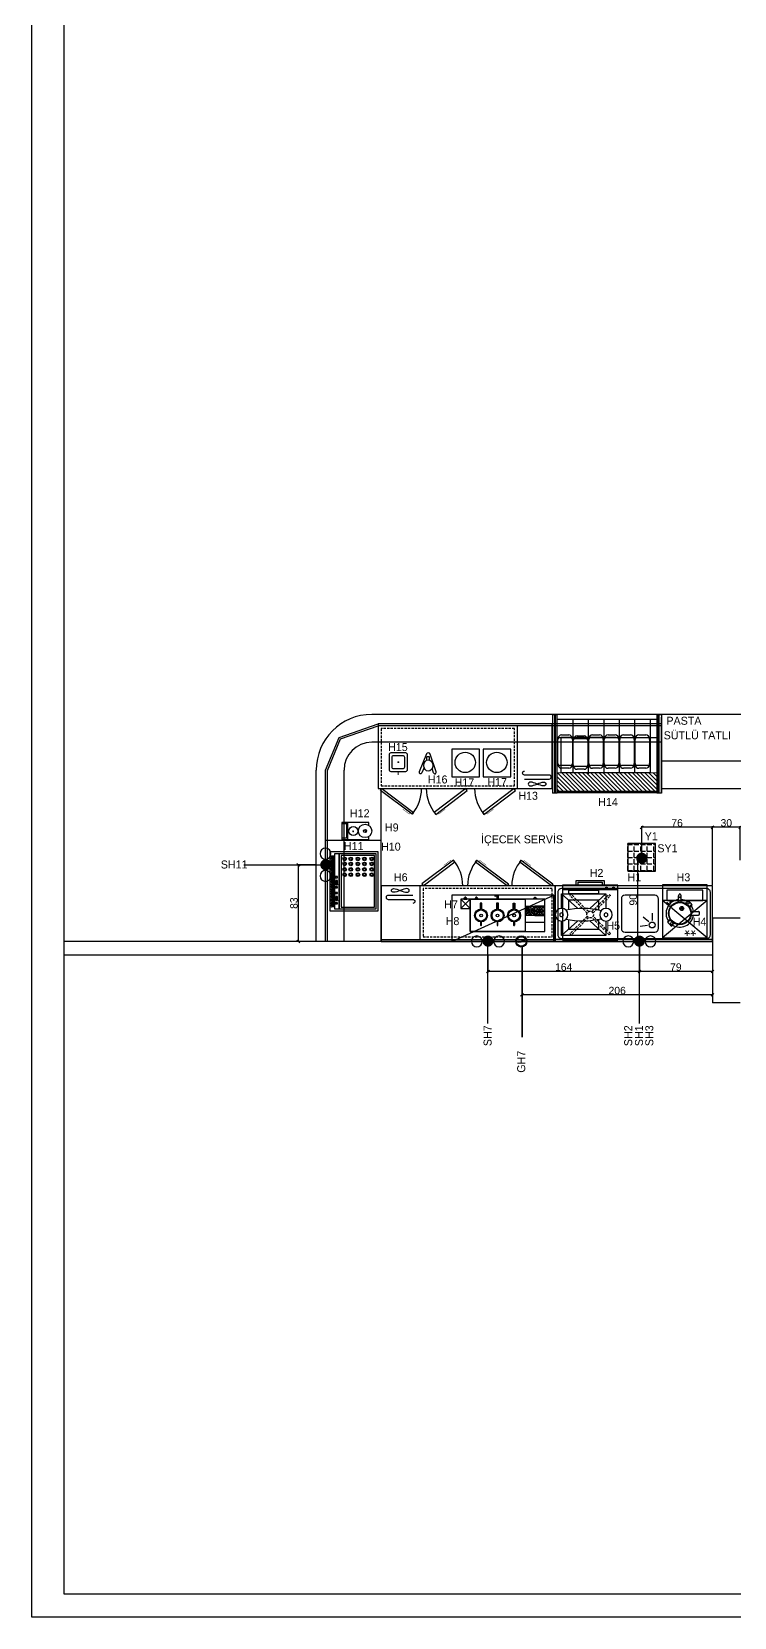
# Model space of a CAD drawing. Header units: millimetres. Extents: x 63882 to 85892, y -58394 to -53173.
# Drawn here: x 72487 to 73246, y -56094 to -54382 of the extents above; entities that cross this region are included whole.
import ezdxf
from ezdxf.enums import TextEntityAlignment as Align

# ---------------------------------------------------------------- set-up
doc = ezdxf.new("R2010")
doc.units = ezdxf.units.MM
doc.header["$LTSCALE"] = 5
doc.linetypes.add('DASHDOT', pattern=[25.4, 12.7, -6.35, 0, -6.35])
doc.linetypes.add('DASHED', pattern=[0.75, 0.5, -0.25])
for name, color, linetype in [('CAM', 4, 'Continuous'), ('Kıtc-002 Çizgi', 7, 'Continuous'), ('MAK', 1, 'Continuous'), ('OLCU', 8, 'Continuous'), ('S2000-002 Çizgi', 7, 'Continuous'), ('S2000-019 Su Tes İşaretler', 5, 'Continuous'), ('S2000-024 Gaz Tes İşaretler', 3, 'Continuous'), ('S2000-025 Antet', 7, 'Continuous'), ('SIH', 4, 'Continuous'), ('SU', 152, 'Continuous'), ('wall', 4, 'Continuous')]:
    doc.layers.add(name, color=color, linetype=linetype)
for name, color, linetype, lineweight in [('ELK', 1, 'Continuous', 35), ('GAZ', 200, 'Continuous', 25), ('t_makine', 177, 'Continuous', 18)]:
    doc.layers.add(name, color=color, linetype=linetype, lineweight=lineweight)
doc.styles.get("Standard").update_dxf_attribs({"font": 'arial.ttf'})
doc.styles.add('TAKSİM', font='GOTHIC.TTF', dxfattribs={"height": 20})
doc.dimstyles.new('OLCU50', dxfattribs={"dimtxt": 8, "dimasz": 3, "dimexe": 1.25, "dimexo": 0.625, "dimtad": 1, "dimdec": 0, "dimtxsty": 'Standard', "dimblk": 'OBLIQUE', "dimcen": 2.5, "dimclrd": 256, "dimclre": 251, "dimclrt": 25, "dimadec": 0, "dimazin": 0, "dimtfac": 1, "dimtdec": 0, "dimtmove": 0, "dimatfit": 3, "dimldrblk": 'OBLIQUE', "dimfxl": 1, "dimarcsym": 0})

# ---------------------------------------------------------------- blocks, each defined once
blk = doc.blocks.new('A$C750058B0')
at = {"layer": 'S2000-002 Çizgi'}
blk.add_line((233, 95.8), (45, 95.8), dxfattribs=at)
for points in [[(233, 27.8), (233, 97.8), (45, 97.8), (45, 27.8)], [(223.6, 30.8), (222.1, 31), (220.4, 31.5), (218.5, 32.1), (216.6, 32.8), (214.6, 33.6), (212.8, 34.2), (211.1, 34.7), (209.6, 34.8), (208.5, 34.7), (207.7, 34.2), (207.2, 33.6), (207, 32.8), (207.2, 32.1), (207.7, 31.5), (208.5, 31), (209.6, 30.8), (211.1, 31), (212.8, 31.5), (214.6, 32.1), (216.6, 32.8), (218.5, 33.6), (220.4, 34.2), (222.1, 34.7), (223.6, 34.8), (224.7, 34.7), (225.5, 34.2), (226, 33.6), (226.2, 32.8), (226, 32.1), (225.5, 31.5), (224.7, 31)], [(81.7, 0.2), (47.5, 25.8), (49, 27.8), (83.2, 2.2)], [(107.1, 0), (141.2, 25.8), (139.6, 27.8), (105.5, 2)], [(159.2, 0), (193.3, 25.8), (191.8, 27.8), (157.7, 2)]]:
    blk.add_lwpolyline(points, close=True, dxfattribs=at)
at = {"layer": 'S2000-002 Çizgi', "linetype": 'DASHED'}
blk.add_lwpolyline([(192, 92.8), (48, 92.8), (48, 30.8), (192, 30.8)], close=True, dxfattribs=at)
at = {"layer": 'S2000-002 Çizgi'}
blk.add_lwpolyline([(195, 95.8), (195, 27.8)], dxfattribs=at)
for points in [[(229.7, 42.5), (203, 42.5, -1), (203, 46.8)], [(203, 38.2), (229.7, 38.2, 1), (229.7, 42.5)]]:
    blk.add_lwpolyline(points, format="xyb", dxfattribs=at)
at = {"layer": 'S2000-002 Çizgi', "const_width": 0.428}
for points in [[(79.4, 1.8), (78.4, 0.5), (72.8, 4.7), (71.3, 5.8)], [(109.3, 1.7), (110.3, 0.4), (115.9, 4.6), (117.4, 5.7)], [(161.5, 1.7), (162.5, 0.4), (168.1, 4.6), (169.6, 5.7)]]:
    blk.add_lwpolyline(points, dxfattribs=at)
at = {"layer": 'S2000-002 Çizgi'}
for centre, start, end in [((49, 27.8), 319.755, 0), ((139.6, 27.8), 180, 220.5092), ((191.8, 27.8), 180, 220.5092)]:
    blk.add_arc(centre, 42.7, start, end, dxfattribs=at)
blk = doc.blocks.new('A$C521B02A0')
at = {"layer": 'S2000-002 Çizgi'}
blk.add_line((6.6, 10), (10.6, 10), dxfattribs=at)
for points in [[(0, 64), (0, 10), (60, 10), (60, 64)], [(0, 64), (0, 5), (60, 5), (60, 64)], [(3, 10), (6.6, 10), (6.6, 8.5), (3, 8.5)], [(4, 8.5), (5.4, 8.5), (5.4, 7.1), (4, 7.1)], [(10.6, 10), (14.3, 10), (14.3, 8.5), (10.6, 8.5)], [(11.6, 8.5), (13.1, 8.5), (13.1, 7.1), (11.6, 7.1)], [(45, 0), (15, 0), (15, 5), (45, 5)], [(43, 2), (17, 2), (17, 5), (43, 5)]]:
    blk.add_lwpolyline(points, close=True, dxfattribs=at)
at = {"layer": 'S2000-002 Çizgi', "linetype": 'DASHED'}
for points in [[(8.1, 57.4), (9.5, 58.8)], [(8.1, 57.4), (26.8, 38.7)], [(9.5, 58.8), (28.2, 40.1)], [(31.9, 40.2), (50.5, 58.8)], [(33.3, 38.8), (51.9, 57.4)], [(50.5, 58.8), (51.9, 57.4)], [(26.7, 35.1), (8.1, 16.4)], [(33.2, 35.2), (51.9, 16.4)], [(28.1, 33.6), (9.5, 15)], [(31.8, 33.7), (50.5, 15)], [(9.5, 15), (8.1, 16.4)], [(50.5, 15), (51.9, 16.4)]]:
    blk.add_lwpolyline(points, dxfattribs=at)
blk.add_circle((30, 36.9), 3.63, dxfattribs=at)
blk = doc.blocks.new('A$C284A1887')
at = {"layer": 'S2000-002 Çizgi'}
blk.add_line((0, 2), (188, 2), dxfattribs=at)
for points in [[(78.2, 87.8), (44.1, 62), (45.6, 60), (79.7, 85.8)], [(103.6, 87.7), (137.8, 62.1), (136.2, 60), (102, 85.6)], [(151.3, 87.7), (185.5, 62.1), (184, 60), (149.8, 85.6)], [(0, 60), (0, 0), (188, 0), (188, 60)], [(13.9, 57), (15.3, 56.8), (17, 56.3), (18.9, 55.7), (20.8, 55), (22.8, 54.2), (24.6, 53.6), (26.3, 53.1), (27.8, 53), (28.9, 53.1), (29.8, 53.6), (30.3, 54.2), (30.4, 55), (30.3, 55.7), (29.8, 56.3), (28.9, 56.8), (27.8, 57), (26.3, 56.8), (24.6, 56.3), (22.8, 55.7), (20.8, 55), (18.9, 54.2), (17, 53.6), (15.3, 53.1), (13.9, 53), (12.7, 53.1), (11.9, 53.6), (11.4, 54.2), (11.2, 55), (11.4, 55.7), (11.9, 56.3), (12.7, 56.8)]]:
    blk.add_lwpolyline(points, close=True, dxfattribs=at)
at = {"layer": 'S2000-002 Çizgi', "const_width": 0.428}
for points in [[(75.9, 86.1), (74.9, 87.4), (69.3, 83.2), (67.9, 82.1)], [(105.8, 86), (106.8, 87.3), (112.4, 83.1), (113.9, 82)], [(153.6, 86), (154.6, 87.3), (160.2, 83.1), (161.7, 82)]]:
    blk.add_lwpolyline(points, dxfattribs=at)
at = {"layer": 'S2000-002 Çizgi'}
blk.add_lwpolyline([(42.4, 2), (42.4, 60)], dxfattribs=at)
at = {"layer": 'S2000-002 Çizgi', "linetype": 'DASHED'}
blk.add_lwpolyline([(45.4, 5), (185, 5), (185, 57), (45.4, 57)], close=True, dxfattribs=at)
at = {"layer": 'S2000-002 Çizgi'}
for points in [[(34.4, 49.7), (7.7, 49.7, 1), (7.7, 45.3)], [(7.7, 45.3), (34.4, 45.3, -1), (34.4, 41)]]:
    blk.add_lwpolyline(points, format="xyb", dxfattribs=at)
for centre, start, end in [((45.6, 60), 0, 40.5092), ((136.2, 60), 139.755, 180), ((184, 60), 139.755, 180)]:
    blk.add_arc(centre, 42.7, start, end, dxfattribs=at)
blk = doc.blocks.new('A$C3C3A6592')
at = {"layer": 'S2000-002 Çizgi'}
for points in [[(0, 57), (48.3, 16.9)], [(0, 16.9), (48.3, 57)], [(0, 16.9), (48.3, 16.9)]]:
    blk.add_lwpolyline(points, dxfattribs=at)
for points in [[(0, 0), (48.3, 0), (48.3, 57), (0, 57)], [(4.6, 5.6), (43.7, 5.6), (43.7, 16.9), (4.6, 16.9)]]:
    blk.add_lwpolyline(points, close=True, dxfattribs=at)
blk.add_text('**', height=12, dxfattribs=at).set_placement((11.9, 43))
blk = doc.blocks.new('A$C664B4501')
at = {"layer": 'S2000-002 Çizgi'}
for p, q in [((31, 6.3), (35.4, 8.2)), ((48.3, 6.3), (52.6, 8.2))]:
    blk.add_line(p, q, dxfattribs=at)
for points in [[(0, 0), (63.5, 0), (63.5, 52), (0, 52)], [(2, 10), (61.5, 10), (61.5, 50), (2, 50)], [(4, 48), (4, 12), (59.5, 12), (59.5, 48)], [(2, 5), (61.5, 5), (61.5, 10), (2, 10)], [(26.6, 6.1), (27.8, 6.1), (27.8, 8.2), (26.6, 8.2)], [(31, 6.3), (35.4, 6.3), (35.4, 8.2), (31, 8.2)], [(37.7, 6.1), (38.8, 6.1), (38.8, 8.2), (37.7, 8.2)], [(43.8, 6.1), (45, 6.1), (45, 8.2), (43.8, 8.2)], [(48.3, 6.3), (52.6, 6.3), (52.6, 8.2), (48.3, 8.2)], [(54.9, 6.1), (56.1, 6.1), (56.1, 8.2), (54.9, 8.2)]]:
    blk.add_lwpolyline(points, close=True, dxfattribs=at)
for points, const_width in [([(6.5, 43.3), (5.9, 42.4)], 0.5), ([(6.5, 35.4), (5.9, 34.5)], 0.5), ([(11.9, 43.3), (11.3, 42.4)], 0.5), ([(11.9, 35.4), (11.3, 34.5)], 0.5), ([(17.9, 43.3), (17.3, 42.4)], 0.5), ([(17.9, 35.4), (17.3, 34.5)], 0.5), ([(23.6, 43.3), (23, 42.4)], 0.5), ([(23.6, 35.4), (23, 34.5)], 0.5), ([(6.5, 28.5), (5.9, 27.6)], 0.5), ([(6.5, 20.7), (5.9, 19.8)], 0.5), ([(11.9, 28.5), (11.3, 27.6)], 0.5), ([(11.9, 20.7), (11.3, 19.8)], 0.5), ([(17.9, 28.5), (17.3, 27.6)], 0.5), ([(17.9, 20.7), (17.3, 19.8)], 0.5), ([(23.6, 28.5), (23, 27.6)], 0.5), ([(23.6, 20.7), (23, 19.8)], 0.5), ([(6.5, 14.1), (5.9, 13.2)], 0.5), ([(11.9, 14.1), (11.3, 13.2)], 0.5), ([(17.9, 14.1), (17.3, 13.2)], 0.5), ([(23.6, 14.1), (23, 13.2)], 0.5), ([(26.6, 7.5), (27.8, 7.5)], 0.5), ([(33.2, 5), (33.2, 1.5)], 1), ([(37.7, 7.5), (38.8, 7.5)], 0.5), ([(43.8, 7.5), (45, 7.5)], 0.5), ([(50.5, 5), (50.5, 1.5)], 1), ([(54.9, 7.5), (56.1, 7.5)], 0.5)]:
    blk.add_lwpolyline(points, dxfattribs=dict(at, const_width=const_width))
for points in [[(4.3, 1.8), (4.3, 5)], [(5.9, 5), (5.9, 1.8)], [(6.9, 1.8), (6.9, 5)], [(8.6, 5), (8.6, 1.8)], [(9.6, 1.8), (9.6, 5)], [(11.3, 5), (11.3, 1.8)], [(12.3, 1.8), (12.3, 5)], [(14, 5), (14, 1.8)], [(15, 1.8), (15, 5)], [(16.6, 5), (16.6, 1.8)], [(17.6, 1.8), (17.6, 5)], [(19.3, 5), (19.3, 1.8)], [(20.3, 1.8), (20.3, 5)], [(22, 5), (22, 1.8)], [(23, 1.8), (23, 5)], [(24.7, 5), (24.7, 1.8)], [(25.7, 1.8), (25.7, 5)], [(27.3, 5), (27.3, 1.8)], [(28.3, 1.8), (28.3, 5)], [(30, 5), (30, 1.8)], [(31, 1.8), (31, 5)], [(32.7, 5), (32.7, 1.8)], [(33.7, 1.8), (33.7, 5)], [(35.4, 5), (35.4, 1.8)], [(36.4, 1.8), (36.4, 5)], [(38, 5), (38, 1.8)], [(39, 1.8), (39, 5)], [(40.7, 5), (40.7, 1.8)], [(41.7, 1.8), (41.7, 5)], [(43.4, 5), (43.4, 1.8)], [(44.4, 1.8), (44.4, 5)], [(46.1, 5), (46.1, 1.8)], [(47.1, 1.8), (47.1, 5)], [(48.7, 5), (48.7, 1.8)], [(49.7, 1.8), (49.7, 5)], [(51.4, 5), (51.4, 1.8)], [(52.4, 1.8), (52.4, 5)], [(54.1, 5), (54.1, 1.8)], [(55.1, 1.8), (55.1, 5)], [(56.8, 5), (56.8, 1.8)], [(57.8, 1.8), (57.8, 5)], [(59.4, 5), (59.4, 1.8)]]:
    blk.add_lwpolyline(points, dxfattribs=at)
for centre, radius in [((7.5, 45.1), 1.98), ((7.5, 37.2), 1.98), ((7.5, 45.1), 1.24), ((7.5, 37.2), 1.24), ((13, 45.1), 1.98), ((13, 37.2), 1.98), ((13, 45.1), 1.24), ((13, 37.2), 1.24), ((18.9, 45.1), 1.98), ((18.9, 37.2), 1.98), ((18.9, 45.1), 1.24), ((18.9, 37.2), 1.24), ((24.7, 45.1), 1.98), ((24.7, 37.2), 1.98), ((24.7, 45.1), 1.24), ((24.7, 37.2), 1.24), ((7.5, 30.2), 1.98), ((7.5, 22.5), 1.98), ((7.5, 15.9), 1.98), ((7.5, 30.2), 1.24), ((7.5, 22.5), 1.24), ((13, 30.2), 1.98), ((13, 22.5), 1.98), ((13, 15.9), 1.98), ((13, 30.2), 1.24), ((13, 22.5), 1.24), ((18.9, 30.2), 1.98), ((18.9, 22.5), 1.98), ((18.9, 15.9), 1.98), ((18.9, 30.2), 1.24), ((18.9, 22.5), 1.24), ((24.7, 30.2), 1.98), ((24.7, 22.5), 1.98), ((24.7, 15.9), 1.98), ((24.7, 30.2), 1.24), ((24.7, 22.5), 1.24), ((7.5, 15.9), 1.24), ((13, 15.9), 1.24), ((18.9, 15.9), 1.24), ((24.7, 15.9), 1.24)]:
    blk.add_circle(centre, radius, dxfattribs=at)
for centre in [(5.1, 1.8), (7.8, 1.8), (10.4, 1.8), (13.1, 1.8), (15.8, 1.8), (18.5, 1.8), (21.1, 1.8), (23.8, 1.8), (26.5, 1.8), (29.2, 1.8), (31.8, 1.8), (34.5, 1.8), (37.2, 1.8), (39.9, 1.8), (42.5, 1.8), (45.2, 1.8), (47.9, 1.8), (50.6, 1.8), (53.2, 1.8), (55.9, 1.8), (58.6, 1.8)]:
    blk.add_arc(centre, 0.837, 180, 0, dxfattribs=at)
blk = doc.blocks.new('A$C0D0247C1')
at = {"layer": 'Kıtc-002 Çizgi'}
for points in [[(2, 0), (18, 0, 0.414214), (20, 2), (20, 18, 0.414214), (18, 20), (2, 20, 0.414214), (0, 18), (0, 2, 0.414214)], [(5, 3), (15, 3, 0.414214), (17, 5), (17, 15, 0.414214), (15, 17), (5, 17, 0.414214), (3, 15), (3, 5, 0.414214)]]:
    blk.add_lwpolyline(points, format="xyb", close=True, dxfattribs=at)
at = {"layer": 'Kıtc-002 Çizgi', "const_width": 1}
blk.add_lwpolyline([(9.5, 10.1, 1), (10.5, 10.1, 1)], format="xyb", close=True, dxfattribs=at)
blk.add_lwpolyline([(20, 10), (23.9, 10)], dxfattribs=at)
blk = doc.blocks.new('A$C2B7B2AEF')
at = {"layer": 'S2000-002 Çizgi'}
for p, q in [((8.5, 31.8), (5.6, 34.6)), ((23.4, 33.5), (25.1, 35.8)), ((24.4, 32.7), (26.1, 35)), ((26.1, 35.4), (25.6, 35.8)), ((1.5, 29.6), (1.2, 29.9)), ((2.5, 30.7), (1.5, 29.6)), ((4.4, 29.1), (3.4, 27.8)), ((4, 27.2), (3.4, 27.8)), ((7.9, 31.5), (5.1, 34.2)), ((25.7, 31.4), (26.7, 32.2)), ((27.1, 22.6), (33.7, 22.6)), ((27.1, 20), (33.7, 20)), ((27.6, 28.9), (28.7, 29.7)), ((12.9, 9.1), (12.9, 1.3)), ((14.2, 0), (15.5, 0)), ((16.8, 9.1), (16.8, 1.3)), ((21.2, 10.7), (24.1, 8)), ((21.8, 11.1), (24.6, 8.4)), ((25.3, 13.5), (26.3, 14.8)), ((25.6, 15.4), (26.3, 14.8)), ((27.2, 11.9), (28.1, 13)), ((28.1, 13), (28.5, 12.6))]:
    blk.add_line(p, q, dxfattribs=at)
for centre, radius in [((3.5, 30), 1.28), ((14.8, 21.3), 12.3), ((14.8, 21.3), 11.7), ((20, 19.2), 2.18), ((20, 19.2), 0.896), ((26.1, 12.6), 1.28)]:
    blk.add_circle(centre, radius, dxfattribs=at)
for centre, radius, start, end in [((14.8, 21.3), 16.2, 124.8183, 147.6606), ((14.8, 21.3), 14.9, 4.9348, 123.8208), ((25.4, 35.6), 0.32, 52.57, 142.57), ((25.9, 35.2), 0.32, 322.57, 52.57), ((14.8, 21.3), 14.9, 146.7276, 262.5863), ((14.8, 21.3), 16.2, 31.2104, 42.5747), ((14.8, 21.3), 14.9, 326.7276, 355.0652), ((32.3, 21.3), 0.64, 129.4184, 230.5816), ((34.2, 19), 3.62, 98.2247, 129.4184), ((34.2, 23.6), 3.62, 230.5816, 261.7753), ((33.2, 19), 3.62, 50.5816, 81.7753), ((33.2, 23.6), 3.62, 278.2247, 309.4184), ((35.1, 21.3), 0.64, 309.4184, 50.5816), ((14.2, 1.3), 1.28, 180, 270), ((15.5, 1.3), 1.28, 270, 0), ((14.8, 21.3), 14.9, 277.4137, 303.8208), ((14.8, 21.3), 16.2, 304.8183, 327.6606)]:
    blk.add_arc(centre, radius, start, end, dxfattribs=at)
blk = doc.blocks.new('A$C7D36761A')
at = {"layer": 'S2000-002 Çizgi'}
for points in [[(0, 20.5), (6.6, 1.2, 0.691141), (10.4, 1.1), (18.3, 20.3)], [(2.8, 21.4), (4.5, 16.8, 0.691141)]]:
    blk.add_lwpolyline(points, format="xyb", dxfattribs=at)
for points in [[(13.1, 15.7), (15.5, 21.4)], [(7.1, 7.7), (7.1, 4.4)], [(7.1, 4.4), (10.1, 4.4)], [(10.1, 7.7), (10.1, 4.4)]]:
    blk.add_lwpolyline(points, dxfattribs=at)
for centre, start, end in [((1.4, 21), 18.9768, 198.9768), ((16.9, 20.9), 337.5765, 157.5765)]:
    blk.add_arc(centre, 1.5, start, end, dxfattribs=at)
blk.add_ellipse((8.6, 13.6), major_axis=(0, -6.18), ratio=0.781319, dxfattribs=at)
blk = doc.blocks.new('A$C1C4536AD')
at = {"layer": 'S2000-002 Çizgi'}
for points in [[(0, 29), (0, 0), (18.5, 0)], [(3.4, 29), (0, 29), (0, 26.8)], [(7.8, 24.8), (10.9, 24.9)], [(18.5, 26.9), (18.5, 29), (15.2, 29)], [(18.5, 0), (18.5, 29)], [(0, 5.8), (18.5, 5.8)], [(1.3, 0), (1.3, 4.8), (17, 4.8), (17, 0)]]:
    blk.add_lwpolyline(points, dxfattribs=at)
blk.add_lwpolyline([(0.3, 5.2), (1.3, 5.2), (1.3, 5.8), (0.3, 5.8)], close=True, dxfattribs=at)
at = {"layer": 'S2000-002 Çizgi', "const_width": 1}
blk.add_lwpolyline([(9.2, 12, 1), (10.2, 12, 1)], format="xyb", close=True, dxfattribs=at)
at = {"layer": 'S2000-002 Çizgi'}
for centre, radius in [((9.3, 24.9), 7.2), ((9.3, 24.9), 1.6), ((9.4, 12.2), 4.82)]:
    blk.add_circle(centre, radius, dxfattribs=at)
blk = doc.blocks.new('A$C0A5F233F')
at = {"layer": 'S2000-002 Çizgi'}
blk.add_lwpolyline([(0, 29.5), (5.3, 0), (34.8, 5.3), (29.5, 34.8), (0, 29.5)], dxfattribs=at)
blk.add_circle((17, 17.9), 11, dxfattribs=at)
blk = doc.blocks.new('A$C451D4DAD')
at = {"layer": 'S2000-002 Çizgi', "extrusion": (0, 0, -1)}
for p, q in [((6.8, 49), (54.8, 49)), ((6.8, 49), (24.1, 33.2)), ((6.8, 33.3), (6.8, 49)), ((14.8, 42.5), (46.8, 42.5)), ((14.8, 31.8), (14.8, 42.5)), ((54.8, 49), (37.7, 33.4)), ((46.8, 42.5), (46.8, 32.3)), ((54.8, 49), (54.8, 33.3)), ((24.1, 19.8), (6.8, 4)), ((6.8, 4), (6.8, 19.7)), ((14.8, 10.5), (14.8, 21.2)), ((37.7, 19.6), (54.8, 4)), ((46.8, 20.7), (46.8, 10.5)), ((54.8, 19.7), (54.8, 4)), ((54.8, 4), (6.8, 4)), ((46.8, 10.5), (14.8, 10.5)), ((14.8, 4), (46.8, 4)), ((14.8, 0), (14.8, 4)), ((46.8, 0), (14.8, 0)), ((46.8, 4), (46.8, 0))]:
    blk.add_line(p, q, dxfattribs=at)
for centre, radius in [((-6.8, 26.5), 6.8), ((-6.8, 26.5), 2), ((-54.8, 26.5), 6.8), ((-54.8, 26.5), 2)]:
    blk.add_circle(centre, radius, dxfattribs=at)
for centre, start, end in [((-32.1, -51.4), 76.1597, 102.3998), ((-32.1, 104.4), 257.6002, 283.8403)]:
    blk.add_arc(centre, 85, start, end, dxfattribs=at)
blk = doc.blocks.new('A$C2B3414BB')
at = {"layer": 'OLCU'}
for p, q in [((0, 4), (0, 11.6)), ((3, 13.6), (3, 2)), ((4, 15.6), (32, 15.6)), ((32, 0), (4, 0)), ((33, 13.6), (33, 2)), ((36, 11.6), (36, 4))]:
    blk.add_line(p, q, dxfattribs=at)
for centre, radius, start, end in [((4, 11.6), 4, 90, 180), ((4, 4), 4, 180, 270), ((5, 13.6), 2, 90, 180), ((5, 2), 2, 180, 270), ((31, 13.6), 2, 0, 90), ((31, 2), 2, 270, 0), ((32, 11.6), 4, 0, 90), ((32, 4), 4, 270, 0)]:
    blk.add_arc(centre, radius, start, end, dxfattribs=at)
blk = doc.blocks.new('A$C0F906DE9')
at = {"layer": 't_makine'}
h = blk.add_hatch(dxfattribs=at)
h.set_pattern_fill('ANSI31', color=0, angle=450, style=0)
h.set_pattern_definition([(135, (9778.302, -38781.8862), (-2.24506403, -2.24506403), [])])
h.paths.add_polyline_path([(112.6, 22), (112.6, 2), (5, 2), (5, 22)])
at = {"color": 0}
for p, q in [((0, 85), (0, 0)), ((22, 22), (22, 80)), ((38.6, 20.9), (38.6, 78.9)), ((55.5, 22), (55.5, 80)), ((72.2, 22), (72.2, 80)), ((88.8, 22), (88.8, 80)), ((105.8, 22), (105.8, 80)), ((105.8, 22), (105.8, 80)), ((113.6, 0), (113.6, 85)), ((117.6, 85), (117.6, 0)), ((117.6, 85), (117.6, 69)), ((117.6, 0), (117.6, 82))]:
    blk.add_line(p, q, dxfattribs=at)
at = {"layer": 'CAM', "color": 0}
for p, q in [((3, 0), (3, 85)), ((5, 0), (5, 85)), ((112.6, 85), (112.6, 0)), ((114.6, 85), (114.6, 0)), ((112.6, 2), (5, 2))]:
    blk.add_line(p, q, dxfattribs=at)
at = {"layer": 'MAK', "color": 0}
for p, q in [((0, 85), (5, 85)), ((0, 85), (0, 0)), ((2, 85), (2, 0)), ((5, 80), (112.6, 80)), ((112.6, 85), (117.6, 85)), ((117.6, 82), (117.6, 0)), ((8.9, 60), (113.6, 60)), ((5, 0), (0, 0)), ((112.6, 0.5), (5, 0.5)), ((117.6, 0), (112.6, 0))]:
    blk.add_line(p, q, dxfattribs=at)
at = {"layer": 'OLCU', "color": 0}
for p, q in [((5, 0), (5, 82)), ((68.7, 60), (8.9, 60)), ((8.9, 60), (8.9, 22)), ((104.7, 22), (8.9, 22))]:
    blk.add_line(p, q, dxfattribs=at)
at = {"layer": 't_makine', "color": 0, "extrusion": (5.76607e-07, 1.9077e-12, 1)}
blk.add_line((69.4, 22), (7.3, 22), dxfattribs=at)
at = {"layer": 't_makine', "color": 0}
blk.add_lwpolyline([(112.6, 22), (112.6, 2), (5, 2), (5, 22)], close=True, dxfattribs=at)
at = {"color": 0, "rotation": 270.0000000045857}
for p in [(5.7, 62.9), (22.3, 61.8), (39.1, 62.9), (55.8, 62.9), (72.5, 62.9), (89.1, 62.9)]:
    blk.add_blockref('A$C2B3414BB', p, dxfattribs=at)
blk = doc.blocks.new('A$C08847F1B')
at = {"layer": 'S2000-002 Çizgi'}
blk.add_lwpolyline([(0, 30.6), (30.6, 30.6), (30.6, 0), (0, 0), (0, 30.6)], dxfattribs=at)
blk.add_lwpolyline([(15.5, 29.5), (15.5, 23.4, -0.414214), (15.3, 23.2), (15.2, 23.2, -0.414214), (15, 23.4), (15, 29.5), (2.7, 29.5, 0.668179), (2.3, 28.6), (10.8, 20.1, -0.810443), (10.4, 19.8), (1.6, 28.6, 0.668179), (1, 28.4), (1, 15.5), (7.1, 15.5, -0.414214), (7.3, 15.3), (7.3, 15.2, -0.414214), (7.1, 15), (1, 15), (1, 2.7, 0.668179), (1.9, 2.3), (10.4, 10.8, -0.810443), (10.8, 10.4), (2, 1.6, 0.668179), (2.2, 1), (15, 1), (15, 7.1, -0.414214), (15.2, 7.3), (15.3, 7.3, -0.414214), (15.5, 7.1), (15.5, 1), (27.9, 1, 0.668179), (28.3, 1.9), (19.8, 10.4, -0.810443), (20.2, 10.8), (29, 2, 0.668179), (29.5, 2.2), (29.5, 15), (23.4, 15, -0.414214), (23.2, 15.2), (23.2, 15.3, -0.414214), (23.4, 15.5), (29.5, 15.5), (29.5, 28.4, 0.668179), (29, 28.6), (20.2, 19.8, -0.810443), (19.8, 20.1), (28.3, 28.6, 0.668179), (27.9, 29.5)], format="xyb", close=True, dxfattribs=at)
for radius in [10.8, 5.66, 2.6]:
    blk.add_circle((15.3, 15.8), radius, dxfattribs=at)
blk = doc.blocks.new('A$C0AAB4699')
at = {"layer": 'S2000-002 Çizgi'}
for points in [[(34.4, 14.8, -0.072213), (32.4, 14.8), (32.4, 8.5), (34.4, 8.5)], [(50.2, 8.5), (52.3, 8.5), (52.3, 14.8, -0.072213), (50.2, 14.8)], [(68.1, 8.5), (70.1, 8.5), (70.1, 14.8, -0.072213), (68.1, 14.8)]]:
    blk.add_hatch(color=256, dxfattribs=at).paths.add_polyline_path(points)
for p, q in [((81, 14.2), (91, 4.2)), ((91, 14.2), (81, 4.2))]:
    blk.add_line(p, q, dxfattribs=at)
for points in [[(0, 4.2), (81, 4.2), (81, 39.2), (0, 39.2)], [(0, 29.2), (21.5, 29.2), (21.5, 39.2), (0, 39.2)], [(81, 4.2), (21.5, 4.2), (21.5, 39.2), (81, 39.2)], [(9.3, 4.2), (12.2, 4.2), (12.2, 3), (9.3, 3)], [(10.2, 3), (11.3, 3), (11.3, 1.9), (10.2, 1.9)], [(53.8, 0.2), (51.2, 0.4), (51.2, 1), (53.8, 1.2)], [(75.5, 4.2), (72.6, 4.2), (72.6, 3), (75.5, 3)], [(74.7, 3), (73.5, 3), (73.5, 1.9), (74.7, 1.9)], [(81, 4.2), (91, 4.2), (91, 14.2), (81, 14.2)], [(87.5, 4.2), (84.5, 4.2), (84.5, 3), (87.5, 3)], [(86.6, 3), (85.4, 3), (85.4, 1.9), (86.6, 1.9)]]:
    blk.add_lwpolyline(points, close=True, dxfattribs=at)
for points in [[(32.9, 28.7), (32.9, 32.2)], [(33.8, 32.2), (33.8, 28.7)], [(50.8, 32.2), (50.8, 28.7)], [(51.7, 28.7), (51.7, 32.2)], [(68.7, 32.2), (68.7, 28.7)], [(69.6, 28.7), (69.6, 32.2)], [(34.4, 14.8), (34.4, 8.5), (32.4, 8.5), (32.4, 14.8)], [(50.2, 14.8), (50.2, 8.5), (52.3, 8.5), (52.3, 14.8)], [(51.8, 0), (50.7, 0), (50.7, 4.2)], [(51.8, 4.2), (51.8, 1.1)], [(51.8, 0.4), (51.8, 0)], [(68.1, 14.8), (68.1, 8.5), (70.1, 8.5), (70.1, 14.8)]]:
    blk.add_lwpolyline(points, dxfattribs=at)
for centre, radius in [((33.4, 21.7), 7), ((33.4, 21.7), 6), ((33.4, 21.7), 1.45), ((51.2, 21.7), 7), ((51.2, 21.7), 6), ((51.2, 21.7), 1.45), ((69.1, 21.7), 7), ((69.1, 21.7), 6), ((69.1, 21.7), 1.45)]:
    blk.add_circle(centre, radius, dxfattribs=at)
for centre in [(33.4, 32.2), (51.2, 32.2), (69.1, 32.2)]:
    blk.add_arc(centre, 0.438, 0, 180, dxfattribs=at)
at = {"layer": 'S2000-002 Çizgi', "yscale": 0.3284582400001454}
for xscale, zscale in [(-0.3284582400001454, 0.3284582400000002), (0.3284582400001454, 0.3284582400001454)]:
    blk.add_blockref('A$C08847F1B', (11, 11.7), dxfattribs=dict(at, xscale=xscale, zscale=zscale))
blk = doc.blocks.new('A$C45BD7F52')
at = {"layer": 'S2000-024 Gaz Tes İşaretler'}
h = blk.add_hatch(color=256, dxfattribs=at)
h.paths.add_polyline_path([(8, 4, 1), (0, 4, 1)])
h.paths.add_polyline_path([(7.5, 4, 1), (0.5, 4, 1)], flags=16)
for radius in [4, 3.5]:
    blk.add_circle((4, 4), radius, dxfattribs=at)
blk = doc.blocks.new('A$C73223F6F')
at = {"layer": 'GAZ'}
blk.add_hatch(color=256, dxfattribs=at).paths.add_polyline_path([(2.6, 6.8), (2.6, 5.4), (9.4, 5.2), (9.4, 6.6)])
blk.add_lwpolyline([(2.6, 6.8), (9.4, 6.6), (9.4, 5.2), (2.6, 5.4)], close=True, dxfattribs=at)
at = {"layer": 'GAZ', "xscale": 1.499999999995655, "yscale": 1.499999999995655, "zscale": 1.499999999995655, "rotation": 358.3670394844737}
blk.add_blockref('A$C45BD7F52', (-0.2, 0.2), dxfattribs=at)
blk = doc.blocks.new('A$C7E7D3E18')
at = {"layer": 'SIH', "linetype": 'Continuous', "const_width": 6}
blk.add_lwpolyline([(3, 6, 1), (9, 6, 1)], format="xyb", close=True, dxfattribs=at)
blk = doc.blocks.new('A$C6E87713E')
at = {"layer": 'S2000-019 Su Tes İşaretler'}
for centre in [(5.9, 6.3), (29.9, 6.3)]:
    blk.add_circle(centre, 5.89, dxfattribs=at)
blk.add_blockref('A$C7E7D3E18', (11.9, 0))
blk = doc.blocks.new('_Oblique')
at = {"color": 0, "linetype": 'ByBlock', "lineweight": -2}
blk.add_line((-0.5, -0.5), (0.5, 0.5), dxfattribs=at)
blk = doc.blocks.new('*D132')
at = {"color": 251, "lineweight": -2, "ltscale": 5, "transparency": 16777216}
for p, q in [((72793.9, -55281.3), (72774, -55281.3)), ((72793.9, -55363.9), (72774, -55363.9))]:
    blk.add_line(p, q, dxfattribs=at)
at = {"lineweight": -2, "ltscale": 5, "transparency": 16777216}
blk.add_line((72775.2, -55281.3), (72775.2, -55363.9), dxfattribs=at)
at = {"layer": 'Defpoints', "color": 0, "ltscale": 5, "transparency": 16777216}
for p in [(72794.6, -55281.3), (72775.2, -55363.9), (72794.6, -55363.9)]:
    blk.add_point(p, dxfattribs=at)
at = {"lineweight": -2, "ltscale": 5, "transparency": 16777216, "xscale": 3, "yscale": 3, "zscale": 3}
for p, rotation in [((72775.2, -55281.3), 90), ((72775.2, -55363.9), 270)]:
    blk.add_blockref('_Oblique', p, dxfattribs=dict(at, rotation=rotation))
at = {"color": 25, "ltscale": 5, "transparency": 16777216, "insert": (72770.5, -55322.6), "char_height": 8, "attachment_point": 5, "rotation": 90}
blk.add_mtext('83', dxfattribs=at)
blk = doc.blocks.new('*D133')
at = {"color": 251, "lineweight": -2, "ltscale": 5, "transparency": 16777216}
for p, q in [((73143.7, -55367.3), (73143.7, -55397.6)), ((73222.6, -55364.6), (73222.6, -55397.6))]:
    blk.add_line(p, q, dxfattribs=at)
at = {"lineweight": -2, "ltscale": 5, "transparency": 16777216}
blk.add_line((73222.6, -55396.4), (73143.7, -55396.4), dxfattribs=at)
at = {"layer": 'Defpoints', "color": 0, "ltscale": 5, "transparency": 16777216}
for p in [(73143.7, -55366.6), (73222.6, -55363.9), (73143.7, -55396.4)]:
    blk.add_point(p, dxfattribs=at)
at = {"lineweight": -2, "ltscale": 5, "transparency": 16777216, "xscale": 3, "yscale": 3, "zscale": 3, "rotation": 180}
blk.add_blockref('_Oblique', (73143.7, -55396.4), dxfattribs=at)
at = {"lineweight": -2, "ltscale": 5, "transparency": 16777216, "xscale": 3, "yscale": 3, "zscale": 3}
blk.add_blockref('_Oblique', (73222.6, -55396.4), dxfattribs=at)
at = {"color": 25, "ltscale": 5, "transparency": 16777216, "insert": (73183.1, -55391.7), "char_height": 8, "attachment_point": 5}
blk.add_mtext('79', dxfattribs=at)
blk = doc.blocks.new('*D134')
at = {"color": 251, "lineweight": -2, "ltscale": 5, "transparency": 16777216}
for p, q in [((72980.1, -55379.6), (72980.1, -55397.6)), ((73143.7, -55367.3), (73143.7, -55397.6))]:
    blk.add_line(p, q, dxfattribs=at)
at = {"lineweight": -2, "ltscale": 5, "transparency": 16777216}
blk.add_line((73143.7, -55396.4), (72980.1, -55396.4), dxfattribs=at)
at = {"layer": 'Defpoints', "color": 0, "ltscale": 5, "transparency": 16777216}
for p in [(72980.1, -55378.9), (73143.7, -55366.6), (72980.1, -55396.4)]:
    blk.add_point(p, dxfattribs=at)
at = {"lineweight": -2, "ltscale": 5, "transparency": 16777216, "xscale": 3, "yscale": 3, "zscale": 3, "rotation": 180}
blk.add_blockref('_Oblique', (72980.1, -55396.4), dxfattribs=at)
at = {"lineweight": -2, "ltscale": 5, "transparency": 16777216, "xscale": 3, "yscale": 3, "zscale": 3}
blk.add_blockref('_Oblique', (73143.7, -55396.4), dxfattribs=at)
at = {"color": 25, "ltscale": 5, "transparency": 16777216, "insert": (73061.9, -55391.7), "char_height": 8, "attachment_point": 5}
blk.add_mtext('164', dxfattribs=at)
blk = doc.blocks.new('*D135')
at = {"color": 251, "lineweight": -2, "ltscale": 5, "transparency": 16777216}
for p, q in [((73016.9, -55379.6), (73016.9, -55422.9)), ((73222.6, -55379.6), (73222.6, -55422.9))]:
    blk.add_line(p, q, dxfattribs=at)
at = {"lineweight": -2, "ltscale": 5, "transparency": 16777216}
blk.add_line((73222.6, -55421.7), (73016.9, -55421.7), dxfattribs=at)
at = {"layer": 'Defpoints', "color": 0, "ltscale": 5, "transparency": 16777216}
for p in [(73016.9, -55378.9), (73222.6, -55378.9), (73016.9, -55421.7)]:
    blk.add_point(p, dxfattribs=at)
at = {"lineweight": -2, "ltscale": 5, "transparency": 16777216, "xscale": 3, "yscale": 3, "zscale": 3, "rotation": 180}
blk.add_blockref('_Oblique', (73016.9, -55421.7), dxfattribs=at)
at = {"lineweight": -2, "ltscale": 5, "transparency": 16777216, "xscale": 3, "yscale": 3, "zscale": 3}
blk.add_blockref('_Oblique', (73222.6, -55421.7), dxfattribs=at)
at = {"color": 25, "ltscale": 5, "transparency": 16777216, "insert": (73119.7, -55417), "char_height": 8, "attachment_point": 5}
blk.add_mtext('206', dxfattribs=at)
blk = doc.blocks.new('*D165')
at = {"color": 251, "lineweight": -2, "ltscale": 5, "transparency": 16777216}
for p, q in [((73222.6, -55303.3), (73222.6, -55239.5)), ((73252.6, -55276.3), (73252.6, -55239.5))]:
    blk.add_line(p, q, dxfattribs=at)
at = {"lineweight": -2, "ltscale": 5, "transparency": 16777216}
blk.add_line((73252.6, -55240.7), (73222.6, -55240.7), dxfattribs=at)
at = {"layer": 'Defpoints', "color": 0, "ltscale": 5, "transparency": 16777216}
for p in [(73222.6, -55240.7), (73252.6, -55276.9), (73222.6, -55303.9)]:
    blk.add_point(p, dxfattribs=at)
at = {"lineweight": -2, "ltscale": 5, "transparency": 16777216, "xscale": 3, "yscale": 3, "zscale": 3, "rotation": 180}
blk.add_blockref('_Oblique', (73222.6, -55240.7), dxfattribs=at)
at = {"lineweight": -2, "ltscale": 5, "transparency": 16777216, "xscale": 3, "yscale": 3, "zscale": 3}
blk.add_blockref('_Oblique', (73252.6, -55240.7), dxfattribs=at)
at = {"color": 25, "ltscale": 5, "transparency": 16777216, "insert": (73237.6, -55236), "char_height": 8, "attachment_point": 5}
blk.add_mtext('30', dxfattribs=at)
blk = doc.blocks.new('*D166')
at = {"color": 251, "lineweight": -2, "ltscale": 5, "transparency": 16777216}
for p, q in [((73146.2, -55270.5), (73146.2, -55239.5)), ((73222.6, -55303.3), (73222.6, -55239.5))]:
    blk.add_line(p, q, dxfattribs=at)
at = {"lineweight": -2, "ltscale": 5, "transparency": 16777216}
blk.add_line((73222.6, -55240.7), (73146.2, -55240.7), dxfattribs=at)
at = {"layer": 'Defpoints', "color": 0, "ltscale": 5, "transparency": 16777216}
for p in [(73146.2, -55240.7), (73146.2, -55271.1), (73222.6, -55303.9)]:
    blk.add_point(p, dxfattribs=at)
at = {"lineweight": -2, "ltscale": 5, "transparency": 16777216, "xscale": 3, "yscale": 3, "zscale": 3, "rotation": 180}
blk.add_blockref('_Oblique', (73146.2, -55240.7), dxfattribs=at)
at = {"lineweight": -2, "ltscale": 5, "transparency": 16777216, "xscale": 3, "yscale": 3, "zscale": 3}
blk.add_blockref('_Oblique', (73222.6, -55240.7), dxfattribs=at)
at = {"color": 25, "ltscale": 5, "transparency": 16777216, "insert": (73184.4, -55236), "char_height": 8, "attachment_point": 5}
blk.add_mtext('76', dxfattribs=at)
blk = doc.blocks.new('*D167')
at = {"color": 251, "lineweight": -2, "ltscale": 5, "transparency": 16777216}
for p, q in [((73148.6, -55274.1), (73140.4, -55274.1)), ((73155, -55363.9), (73140.4, -55363.9))]:
    blk.add_line(p, q, dxfattribs=at)
at = {"lineweight": -2, "ltscale": 5, "transparency": 16777216}
blk.add_line((73141.7, -55274.1), (73141.7, -55363.9), dxfattribs=at)
at = {"layer": 'Defpoints', "color": 0, "ltscale": 5, "transparency": 16777216}
for p in [(73149.2, -55274.1), (73141.7, -55363.9), (73155.6, -55363.9)]:
    blk.add_point(p, dxfattribs=at)
at = {"lineweight": -2, "ltscale": 5, "transparency": 16777216, "xscale": 3, "yscale": 3, "zscale": 3}
for p, rotation in [((73141.7, -55274.1), 90), ((73141.7, -55363.9), 270)]:
    blk.add_blockref('_Oblique', p, dxfattribs=dict(at, rotation=rotation))
at = {"color": 25, "ltscale": 5, "transparency": 16777216, "insert": (73137, -55319), "char_height": 8, "attachment_point": 5, "rotation": 90}
blk.add_mtext('90', dxfattribs=at)

msp = doc.modelspace()

# ---------------------------------------------------------------- hatches: boundary and pattern name
h = msp.add_hatch()
h.set_pattern_fill('ANGLE', color=256)
h.set_pattern_definition([(360, (8422.1554, -4136.1696), (4e-11, 6.985), [5.08, -1.905]), (90, (8422.1554, -4136.1696), (-6.985, 4e-11), [5.08, -1.905])])
h.paths.add_polyline_path([(73161.1, -55288.2), (73161.1, -55258.2), (73131.1, -55258.2), (73131.1, -55288.2)])

# ---------------------------------------------------------------- linework, layer by layer
for p, q in [((73167.6, -55118.9), (72854.6, -55118.9)), ((72819.2, -55143.6), (72861.6, -55128.9)), ((72820.7, -55145.2), (72861.6, -55131.1)), ((73167.6, -55128.9), (72861.6, -55128.9)), ((72804.6, -55178.9), (72819.2, -55143.6)), ((72806.6, -55179.3), (72820.7, -55145.2)), ((73167.6, -55148.9), (72854.6, -55148.9)), ((73167.6, -55169.1), (73667.6, -55169.1)), ((72794.6, -55363.9), (72794.6, -55178.9)), ((72804.6, -55363.9), (72804.6, -55178.9)), ((72806.6, -55363.9), (72806.6, -55179.3)), ((72824.6, -55363.9), (72824.6, -55178.9)), ((72864.6, -55363.9), (72864.6, -55198.9)), ((72864.6, -55254.9), (72804.6, -55254.9)), ((72941.1, -55363.9), (73051.1, -55313.9)), ((73252.6, -55338.9), (73222.6, -55338.9)), ((73222.6, -55338.9), (73222.6, -55430.1)), ((73222.6, -55363.9), (72522.2, -55363.9)), ((73222.6, -55378.9), (72522.2, -55378.9)), ((73252.6, -55430.1), (73222.6, -55430.1))]:
    msp.add_line(p, q)
for points in [[(72522.2, -53202.3), (76512, -53202.3), (76512, -56068.6), (72522.2, -56068.6)], [(73167.6, -55198.9), (73367.6, -55198.9), (73367.6, -55118.9), (73167.6, -55118.9)], [(73049.6, -55130.9), (73167.6, -55130.9), (73167.6, -55128.9), (73049.6, -55128.9)], [(73131.1, -55288.2), (73161.1, -55288.2), (73161.1, -55258.2), (73131.1, -55258.2)], [(72941.1, -55363.9), (73051.1, -55363.9), (73051.1, -55313.9), (72941.1, -55313.9)]]:
    msp.add_lwpolyline(points, close=True)
for radius in [60, 30]:
    msp.add_arc((72854.6, -55178.9), radius, 90, 180)
at = {"layer": 'ELK', "color": 3}
msp.add_line((73016.9, -55369.9), (73016.9, -55467.4), dxfattribs=at)
at = {"layer": 'S2000-002 Çizgi'}
for p, q in [((73153.8, -55342.9), (73147.7, -55337.9)), ((73157.7, -55341.2), (73157.7, -55333.3)), ((73152.6, -55346.7), (73144.7, -55347.8))]:
    msp.add_line(p, q, dxfattribs=at)
for points in [[(73222.6, -55303.9), (73052.6, -55303.9), (73052.6, -55363.9), (73222.6, -55363.9)], [(73222.6, -55361.9), (73052.6, -55361.9), (73052.6, -55363.9), (73222.6, -55363.9)]]:
    msp.add_lwpolyline(points, close=True, dxfattribs=at)
for points in [[(73216.4, -55306.9), (73059.6, -55306.9, 0.414214), (73055.6, -55310.9), (73055.6, -55356.9, 0.414214), (73059.6, -55360.9), (73216.4, -55360.9, 0.414214), (73220.4, -55356.9), (73220.4, -55310.9, 0.414214)], [(73160.2, -55313.9), (73128.2, -55313.9, 0.414214), (73124.2, -55317.9), (73124.2, -55349.9, 0.414214), (73128.2, -55353.9), (73160.2, -55353.9, 0.414214), (73164.2, -55349.9), (73164.2, -55317.9, 0.414214)]]:
    msp.add_lwpolyline(points, format="xyb", close=True, dxfattribs=at)
msp.add_circle((73157.5, -55346.2), 3.19, dxfattribs=at)
at = {"layer": 'S2000-025 Antet'}
msp.add_lwpolyline([(72487.2, -53173.3), (76522, -53173.3), (76522, -56093.6), (72487.2, -56093.6)], close=True, dxfattribs=at)
at = {"layer": 'SU'}
for p, q in [((72716.2, -55281.3), (72804.9, -55281.3)), ((72980.1, -55452.4), (72980.1, -55363.6)), ((73143.7, -55452.4), (73143.7, -55363.6))]:
    msp.add_line(p, q, dxfattribs=at)

# ---------------------------------------------------------------- block references
at = {"ltscale": 5}
msp.add_blockref('A$C0F906DE9', (73050, -55203.9), dxfattribs=at)
at = {"rotation": 349.8244891569504}
for p in [(72935.7, -55185.3), (72969.8, -55185.3)]:
    msp.add_blockref('A$C0A5F233F', p, dxfattribs=at)
msp.add_blockref('A$C284A1887', (72864.6, -55363.9))
at = {"extrusion": (0, 0, -1), "zscale": -1, "rotation": 180}
msp.add_blockref('A$C7E7D3E18', (-73140.2, -55268.1), dxfattribs=at)
at = {"layer": 'GAZ', "color": 3, "rotation": 8.454303259601334}
msp.add_blockref('A$C73223F6F', (73011.1, -55370.8), dxfattribs=at)
at = {"layer": 'S2000-002 Çizgi'}
msp.add_blockref('A$C750058B0', (72816.6, -55226.8), dxfattribs=at)
for name, p, rotation in [('A$C0D0247C1', (72873.2, -55160.4), 269.9999999999935), ('A$C7D36761A', (72924.2, -55160.4), 179.9999999999935), ('A$C1C4536AD', (72822.4, -55235.4), 270), ('A$C664B4501', (72809.4, -55267.3), 270), ('A$C451D4DAD', (73114.4, -55308.6), 179.9999999999869), ('A$C521B02A0', (73120.5, -55298.1), 179.9999999999885), ('A$C3C3A6592', (73217, -55303), 179.9999999998327), ('A$C0AAB4699', (73041.7, -55314.2), 180), ('A$C2B7B2AEF', (73208.7, -55348.4), 89.99999999998762)]:
    msp.add_blockref(name, p, dxfattribs=dict(at, rotation=rotation))
at = {"layer": 'wall', "color": 0, "linetype": 'DASHDOT', "xscale": -1}
for p, rotation in [((72810.9, -55263.3), 90), ((72962.2, -55357.6), 180), ((73125.8, -55357.6), 180)]:
    msp.add_blockref('A$C6E87713E', p, dxfattribs=dict(at, rotation=rotation))

# ---------------------------------------------------------------- texts
at = {"style": 'TAKSİM'}
for s, p in [('PASTA', (73191.8, -55130)), ('SÜTLÜ TATLI', (73206.2, -55145.7)), ('H15', (72882.8, -55158.4)), ('H16', (72925.8, -55193.4)), ('H17', (72954.7, -55196.5)), ('H17', (72990, -55196.3)), ('H13', (73023.5, -55211)), ('H12', (72841.6, -55229.9)), ('H14', (73109.8, -55217.7)), ('H9', (72876.2, -55245.2)), ('H11', (72835.1, -55265.3)), ('H10', (72875.2, -55265.9)), ('İÇECEK SERVİS', (73016.9, -55258)), ('Y1', (73156.5, -55254.7)), ('H6', (72885.9, -55299)), ('H2', (73097.4, -55294.3)), ('H1', (73138.3, -55299)), ('H3', (73191.3, -55299)), ('H7', (72940.2, -55328.3)), ('H8', (72941.8, -55346.3)), ('H5', (73115.4, -55351.1)), ('H4', (73208.7, -55346.8))]:
    msp.add_text(s, height=8.64, dxfattribs=at).set_placement(p, align=Align.CENTER)
at = {"layer": 'ELK', "color": 3, "insert": (73011.7, -55505.7), "char_height": 8.64, "attachment_point": 1, "rotation": 90, "style": 'TAKSİM'}
msp.add_mtext_dynamic_manual_height_columns('GH7', width=25.461, gutter_width=50, heights=[0], dxfattribs=at)
at = {"layer": 'SU', "style": 'TAKSİM'}
for s, p in [('SY1', (73163.1, -55267.7)), ('SH11', (72691.5, -55285.2))]:
    msp.add_text(s, height=8.64, dxfattribs=at).set_placement(p)
for s, p in [('SH7', (72984, -55477)), ('SH2', (73135.9, -55477)), ('SH1', (73147.6, -55477)), ('SH3', (73158.7, -55477))]:
    msp.add_text(s, height=8.64, rotation=90, dxfattribs=at).set_placement(p)

# ---------------------------------------------------------------- dimensions: what is measured, and where the dimension line sits
at = {"ltscale": 5}
for base, p1, p2, picture, middle in [((73146.2, -55240.7), (73222.6, -55303.9), (73146.2, -55271.1), '*D166', (73184.4, -55236)), ((73222.6, -55240.7), (73252.6, -55276.9), (73222.6, -55303.9), '*D165', (73237.6, -55236)), ((72980.1, -55396.4), (73143.7, -55366.6), (72980.1, -55378.9), '*D134', (73061.9, -55391.7))]:
    dim = msp.add_linear_dim(base=base, p1=p1, p2=p2, dimstyle='OLCU50', override={"dimtmove": 1}, dxfattribs=at)
    dim.commit()
    dim.dimension.update_dxf_attribs({"geometry": picture, "text_midpoint": middle})
for base, p1, p2, picture, middle in [((73141.7, -55363.9), (73149.2, -55274.1), (73155.6, -55363.9), '*D167', (73137, -55319)), ((72775.2, -55363.9), (72794.6, -55281.3), (72794.6, -55363.9), '*D132', (72770.5, -55322.6))]:
    dim = msp.add_linear_dim(base=base, p1=p1, p2=p2, angle=90, dimstyle='OLCU50', dxfattribs=at)
    dim.commit()
    dim.dimension.update_dxf_attribs({"geometry": picture, "text_midpoint": middle})
for base, p1, p2, picture, middle in [((73016.9, -55421.7), (73222.6, -55378.9), (73016.9, -55378.9), '*D135', (73119.7, -55417)), ((73143.7, -55396.4), (73222.6, -55363.9), (73143.7, -55366.6), '*D133', (73183.1, -55391.7))]:
    dim = msp.add_linear_dim(base=base, p1=p1, p2=p2, dimstyle='OLCU50', dxfattribs=at)
    dim.commit()
    dim.dimension.update_dxf_attribs({"geometry": picture, "text_midpoint": middle})

doc.saveas('drawing.dxf')
